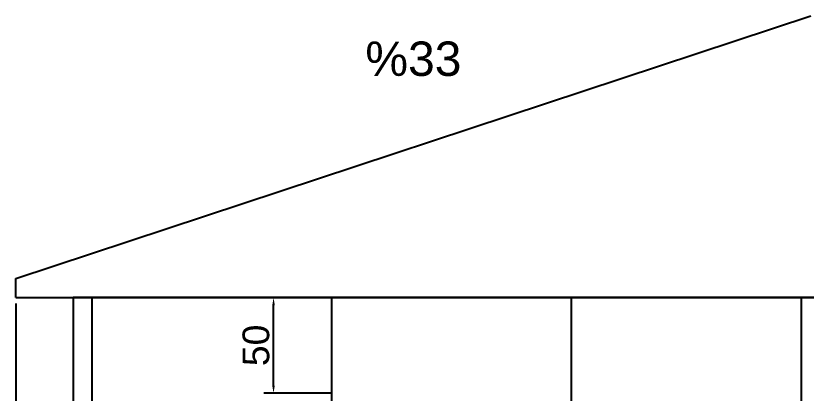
# Model space of a CAD drawing. Header units: centimetres. Extents: x -136 to 1955, y -1012 to 1233.
# Drawn here: x -30 to 384, y -650 to -452.6 of the extents above; entities that cross this region are included whole.
import ezdxf
from ezdxf.enums import TextEntityAlignment as Align

# ---------------------------------------------------------------- set-up
doc = ezdxf.new("R2010")
doc.units = ezdxf.units.CM
for name, color, linetype in [('ON_CATI', 7, 'Continuous'), ('ON_DERZ', 8, 'Continuous'), ('ON_GORUNUS', 7, 'Continuous'), ('ON_OLCU', 4, 'Continuous'), ('ON_TOPUK', 1, 'Continuous'), ('ON_YAZI', 7, 'Continuous')]:
    doc.layers.add(name, color=color, linetype=linetype)
doc.styles.get("Standard").update_dxf_attribs({"font": 'Arial.ttf'})
doc.dimstyles.new('ISO-25', dxfattribs={"dimtxt": 2.5, "dimasz": 2.5, "dimexe": 1.25, "dimexo": 0.625, "dimtad": 1, "dimtxsty": 'Standard', "dimcen": 2.5, "dimadec": 0, "dimazin": 0, "dimtfac": 1, "dimtmove": 0, "dimatfit": 3, "dimfxl": 1, "dimarcsym": 0})

# ---------------------------------------------------------------- blocks, each defined once
blk = doc.blocks.new('*D154')
at = {"layer": 'Defpoints', "color": 0, "transparency": 16777216}
for p in [(-30, -600), (803, -600), (803, -960)]:
    blk.add_point(p, dxfattribs=at)
at = {"layer": 'ON_OLCU', "color": 0, "lineweight": -2, "transparency": 16777216}
for p, q in [((-30, -603), (-30, -965)), ((803, -603), (803, -965)), ((-26, -960), (799, -960))]:
    blk.add_line(p, q, dxfattribs=at)
at = {"layer": 'ON_OLCU', "color": 0, "transparency": 16777216}
for points in [[(-26, -959.33), (-26, -960.67), (-30, -960)], [(799, -959.33), (799, -960.67), (803, -960)]]:
    blk.add_solid(points, dxfattribs=at)
at = {"layer": 'ON_OLCU', "color": 0, "transparency": 16777216, "insert": (386.5, -950.85), "char_height": 14, "attachment_point": 5}
blk.add_mtext('833', dxfattribs=at)
blk = doc.blocks.new('*D156')
at = {"layer": 'Defpoints', "color": 0, "transparency": 16777216}
for p in [(105, -600), (138.25, -600), (138.25, -650)]:
    blk.add_point(p, dxfattribs=at)
at = {"layer": 'ON_OLCU', "color": 0, "lineweight": -2, "transparency": 16777216}
for p, q in [((135.25, -600), (100, -600)), ((105, -646), (105, -604)), ((135.25, -650), (100, -650))]:
    blk.add_line(p, q, dxfattribs=at)
at = {"layer": 'ON_OLCU', "color": 0, "transparency": 16777216}
for points in [[(104.33, -604), (105.67, -604), (105, -600)], [(104.33, -646), (105.67, -646), (105, -650)]]:
    blk.add_solid(points, dxfattribs=at)
at = {"layer": 'ON_OLCU', "color": 0, "transparency": 16777216, "insert": (95.85, -625), "char_height": 14, "attachment_point": 5, "rotation": 90}
blk.add_mtext('50', dxfattribs=at)

msp = doc.modelspace()

# ---------------------------------------------------------------- linework, layer by layer
at = {"layer": 'ON_CATI'}
for p, q in [((-30, -590), (386.5, -452.555)), ((-30, -600), (803, -600))]:
    msp.add_line(p, q, dxfattribs=at)
at = {"layer": 'ON_DERZ'}
for p, q in [((10, -850), (10, -600)), ((135.5, -850), (135.5, -600)), ((261, -850), (261, -600)), ((381.5, -850), (381.5, -600))]:
    msp.add_line(p, q, dxfattribs=at)
at = {"layer": 'ON_GORUNUS'}
msp.add_lwpolyline([(0, -850), (773, -850), (773, -600), (0, -600)], close=True, dxfattribs=at)
at = {"layer": 'ON_TOPUK'}
msp.add_line((-30, -600), (-30, -590), dxfattribs=at)

# ---------------------------------------------------------------- texts
at = {"layer": 'ON_YAZI'}
msp.add_text('%33', height=18, dxfattribs=at).set_placement((178.25, -475), align=Align.MIDDLE_CENTER)

# ---------------------------------------------------------------- dimensions: what is measured, and where the dimension line sits
at = {"layer": 'ON_OLCU'}
dim = msp.add_linear_dim(base=(803, -960), p1=(-30, -600), p2=(803, -600), dimstyle='ISO-25', override={"dimtxt": 14, "dimasz": 4, "dimexe": 5, "dimexo": 3, "dimgap": 2, "dimtix": 1, "dimatfit": 1}, dxfattribs=at)
dim.commit()
dim.dimension.update_dxf_attribs({"geometry": '*D154', "text_midpoint": (386.5, -950.847)})
dim = msp.add_linear_dim(base=(105, -600), p1=(138.25, -650), p2=(138.25, -600), angle=90, dimstyle='ISO-25', override={"dimtxt": 14, "dimasz": 4, "dimexe": 5, "dimexo": 3, "dimgap": 2, "dimtix": 1, "dimatfit": 1}, dxfattribs=at)
dim.commit()
dim.dimension.update_dxf_attribs({"geometry": '*D156', "text_midpoint": (95.852, -625)})

doc.saveas('drawing.dxf')
